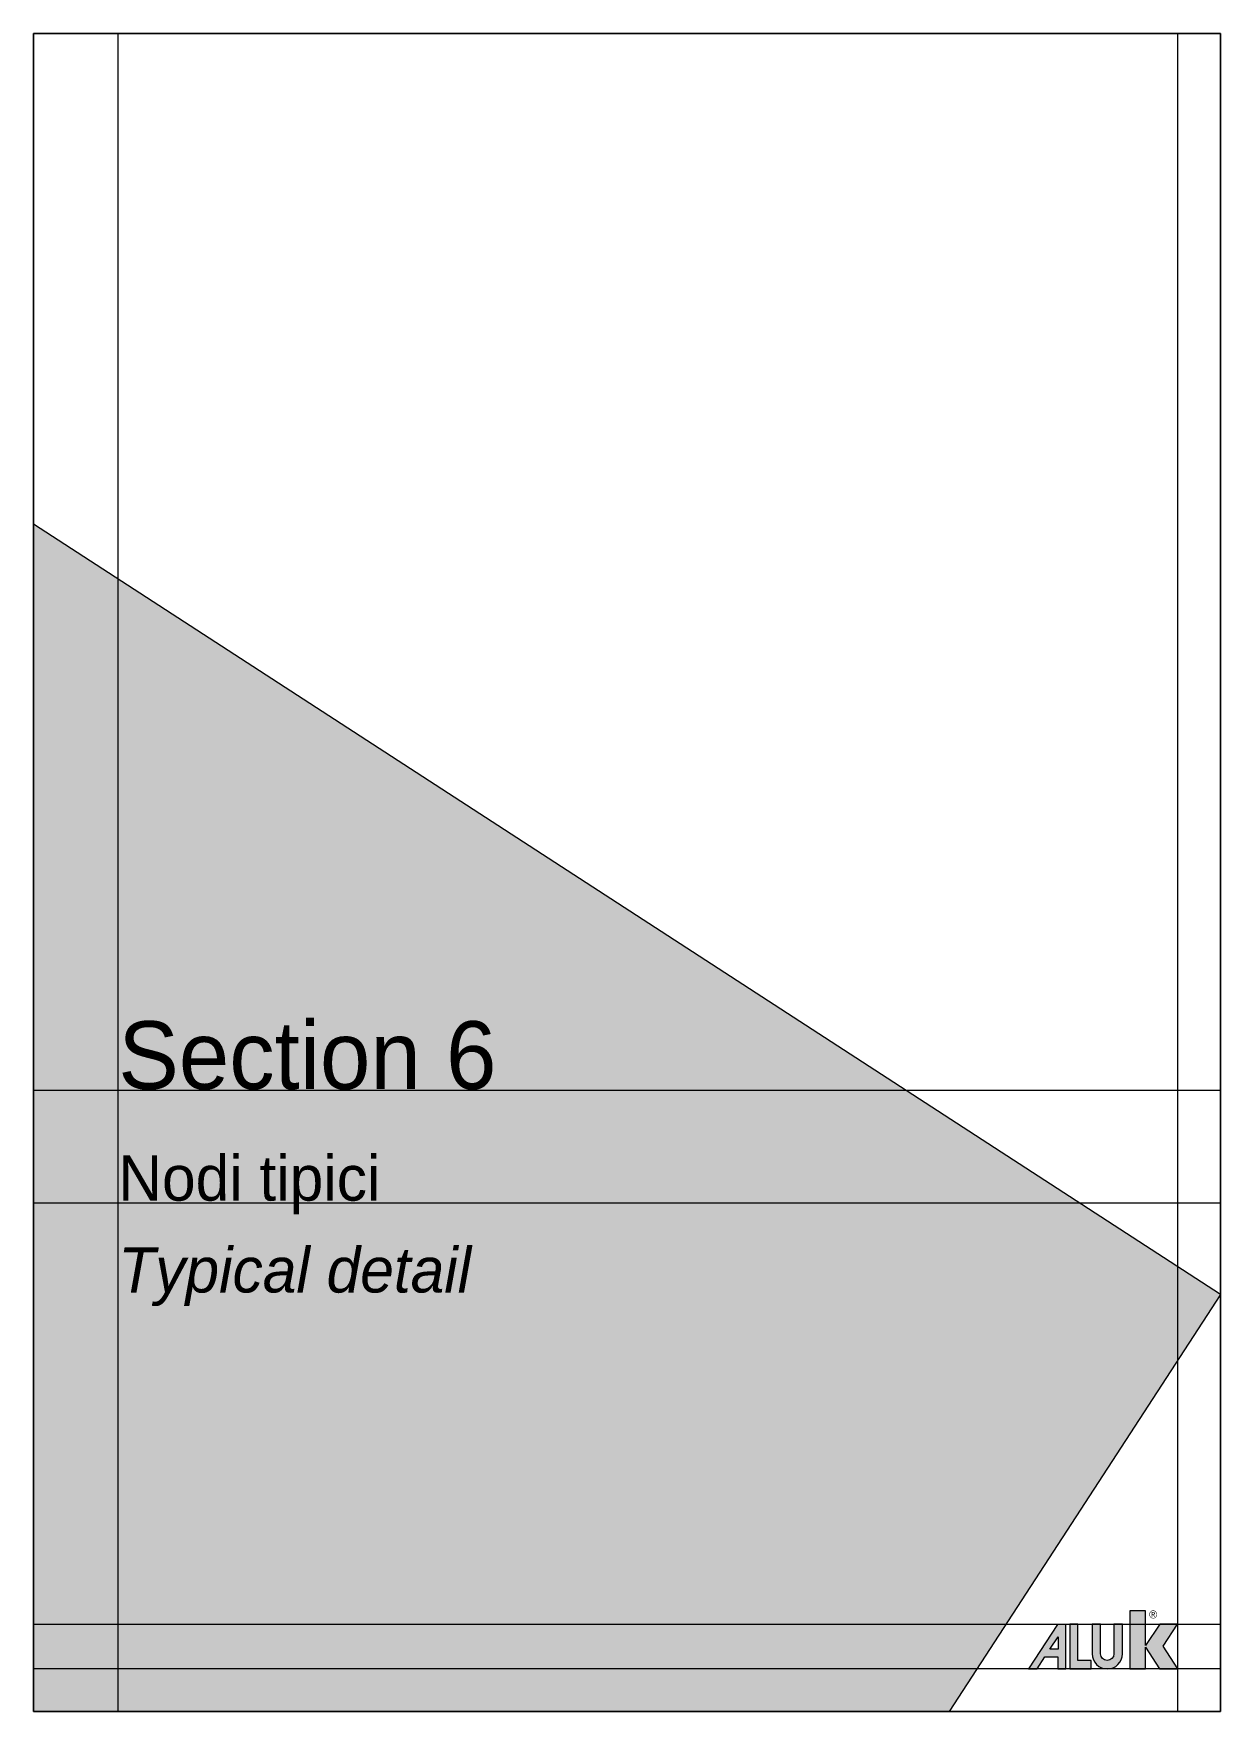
# Paper-space layout 'S5 Front Page' of a CAD drawing. Header units: millimetres. Extents: x 187 to 397, y 52 to 349.
# The model-space entities are those that its viewports show. They can reach past a viewport. Long polylines and large blocks are cut down to what shows.
import ezdxf

# ---------------------------------------------------------------- set-up
doc = ezdxf.new("R2010")
doc.units = ezdxf.units.MM
doc.header["$LTSCALE"] = 0.25
doc.header["$MEASUREMENT"] = 0
doc.layers.get('0').update_dxf_attribs({"lineweight": 5})
doc.layers.add('01_ALUK Logo', color=7, linetype='Continuous')
doc.layers.add('01_Fill Border Red', color=7, linetype='Continuous', lineweight=20, true_color=0xe2001a)
doc.layers.add('01_Text [White]', color=7, linetype='Continuous', lineweight=25, true_color=0xffffff)
doc.layers.add('02_Block Frame', color=7, linetype='Continuous', lineweight=5, true_color=0xe2001a, plot=False)
doc.layers.add('02_Guide Dimensions', color=250, linetype='Continuous', lineweight=15, plot=False)
doc.styles.get("Standard").update_dxf_attribs({"font": 'arial.ttf'})

# ---------------------------------------------------------------- blocks, each defined once
blk = doc.blocks.new('AluK Logo')
at = {"layer": '01_ALUK Logo', "true_color": 0xe2001a}
h = blk.add_hatch(color=242, dxfattribs=at)
h.dxf.hatch_style = 1
h.paths.add_polyline_path([(18.02, 3.04), (19.92, 5.98), (17.56, 5.98), (15.66, 3.11), (15.66, 7.76), (13.58, 7.76), (13.58, 0), (15.66, 0), (15.66, 2.93), (17.53, 0), (20, 0)])
at = {"layer": '01_ALUK Logo', "true_color": 0x323338}
h = blk.add_hatch(color=250, dxfattribs=at)
h.dxf.hatch_style = 1
h.paths.add_polyline_path([(3.94, 0), (5.02, 0), (5.02, 5.96), (3.87, 5.96), (0, 0), (1.15, 0), (2.2, 1.63), (3.94, 1.63)])
h.paths.add_polyline_path([(3.95, 2.64), (2.86, 2.64), (3.95, 4.31)], flags=16)
h = blk.add_hatch(color=250, dxfattribs=at)
h.dxf.hatch_style = 1
h.paths.add_polyline_path([(6.62, 1.12), (6.62, 5.97), (5.53, 5.97), (5.53, 0), (8.38, 0), (8.38, 1.12)])
h = blk.add_hatch(color=250, dxfattribs=at)
h.dxf.hatch_style = 1
h.paths.add_polyline_path([(12.57, 5.97), (11.43, 5.97), (11.43, 2.02, -1), (9.65, 2.02), (9.65, 5.97), (8.52, 5.97), (8.52, 2.02, 0.999791), (12.57, 2.02)])
at = {"layer": '01_ALUK Logo', "color": 242, "lineweight": 0, "true_color": 0xe2001a}
blk.add_lwpolyline([(17.53, 0), (20, 0), (18.02, 3.04), (19.92, 5.98), (17.56, 5.98), (15.66, 3.11), (15.66, 7.76), (13.58, 7.76), (13.58, 0), (15.66, 0), (15.66, 2.93)], close=True, dxfattribs=at)
at = {"layer": '01_ALUK Logo', "color": 250, "lineweight": 0, "true_color": 0x323338}
for points in [[(2.2, 1.63), (3.94, 1.63), (3.94, 0), (5.02, 0), (5.02, 5.96), (3.87, 5.96), (0, 0), (1.15, 0)], [(8.38, 0), (8.38, 1.12), (6.62, 1.12), (6.62, 5.97), (5.53, 5.97), (5.53, 0)], [(2.86, 2.64), (3.95, 4.31), (3.95, 2.64)]]:
    blk.add_lwpolyline(points, close=True, dxfattribs=at)
blk.add_lwpolyline([(9.65, 2.02), (9.65, 5.97), (8.52, 5.97), (8.52, 2.02, 1), (12.57, 2.02), (12.57, 5.97), (11.43, 5.97), (11.43, 2.02, -1)], format="xyb", close=True, dxfattribs=at)
at = {"layer": '01_ALUK Logo', "color": 242, "lineweight": 0, "true_color": 0xe2001a, "insert": (16.69, 7.28), "char_height": 1.06, "attachment_point": 5}
blk.add_mtext_dynamic_manual_height_columns('®', width=0.2845, gutter_width=0.756, heights=[0], dxfattribs=at)

msp = doc.modelspace()

# ---------------------------------------------------------------- hatches: boundary and pattern name
at = {"layer": '01_Fill Border Red'}
h = msp.add_hatch(color=256, dxfattribs=at)
h.dxf.hatch_style = 1
h.paths.add_polyline_path([(-3, 609.124), (-3, 394), (160.049, 394), (210, 470.8)])

# ---------------------------------------------------------------- linework, layer by layer
at = {"layer": '02_Block Frame'}
for q in [(-3, 609.124), (160.049, 394)]:
    msp.add_line((210, 470.8), q, dxfattribs=at)
msp.add_lwpolyline([(0, 397), (0, 694), (210, 694), (210, 397)], close=True, dxfattribs=at)
at = {"layer": '02_Guide Dimensions'}
for p, q in [((15, 397), (15, 694)), ((202.49, 397), (202.49, 694)), ((0, 507), (210, 507)), ((0, 487), (210, 487)), ((210, 412.41), (-0.887, 412.41)), ((210, 404.53), (0, 404.53))]:
    msp.add_line(p, q, dxfattribs=at)

# ---------------------------------------------------------------- block references
at = {"xscale": 1.322281387951641, "yscale": 1.322281387951641, "zscale": 1.322281387951641}
msp.add_blockref('AluK Logo', (176.041, 404.532), dxfattribs=at)

# ---------------------------------------------------------------- texts
at = {"layer": '01_Text [White]', "attachment_point": 7}
for s, width, insert, char_height in [('{\\fPoppins|b0|i0|c0|p2;Section 6}', 92.32838, (15, 507), 12), ('{\\fPoppins|b0|i0|c0|p2;Nodi tipici}', 187.49, (15, 485), 8), ('{\\fPoppins|b0|i1|c0|p2;Typical detail}', 92.32838, (15, 468.74), 8)]:
    msp.add_mtext_dynamic_manual_height_columns(s, width=width, gutter_width=10, heights=[0], dxfattribs=dict(at, insert=insert, char_height=char_height))

psp = doc.layouts.new('S5 Front Page')

# ---------------------------------------------------------------- viewports
at = {"layer": '02_Block Frame', "ltscale": 0.25, "view_target_point": (188.35, -234.995)}
psp.add_viewport(center=(291.75, 200.89), size=(210, 297), view_center_point=(-83.35, 780.495), view_height=297, dxfattribs=at)

doc.saveas('drawing.dxf')
